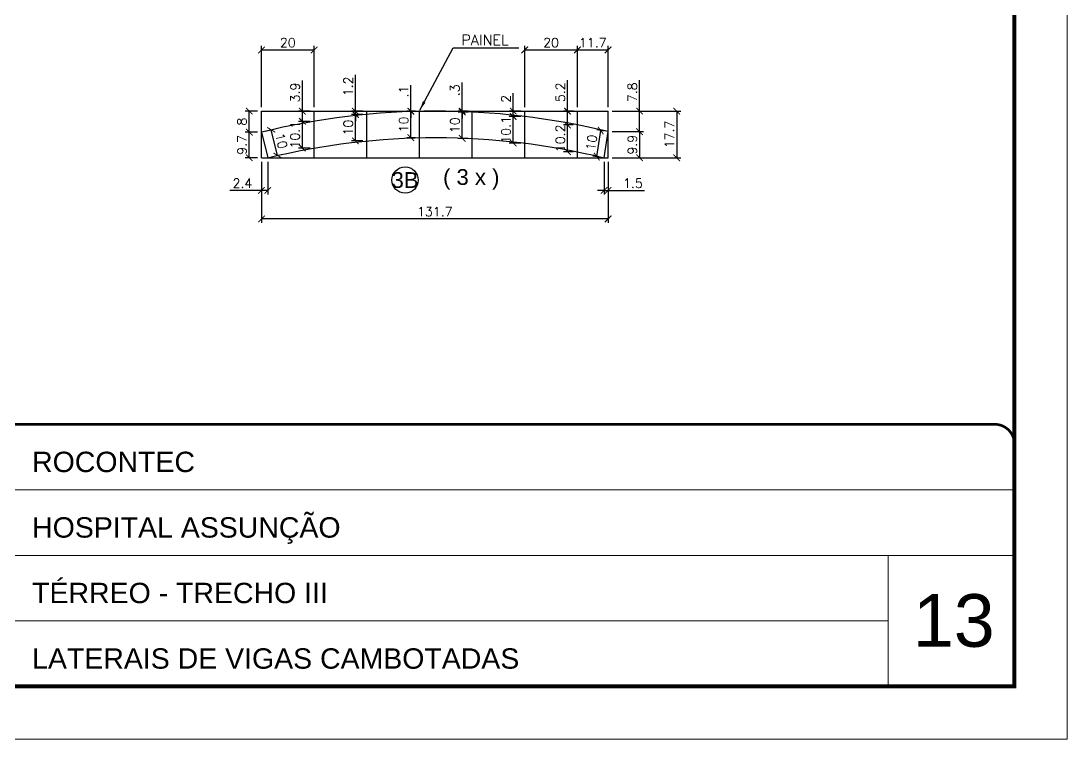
# Model space of a CAD drawing. Extents: x 2582 to 128055, y -26396 to 2611.
# Drawn here: x 3272 to 4067, y -2276 to -1730 of the extents above; entities that cross this region are included whole.
import ezdxf
from ezdxf.enums import TextEntityAlignment as Align

# ---------------------------------------------------------------- set-up
doc = ezdxf.new("R2010")
doc.units = 0
doc.header["$PDMODE"] = 35
doc.linetypes.add('CONTINUO', pattern=[0])
doc.linetypes.add('DASHED', pattern=[0.75, 0.5, -0.25])
for name, color, linetype in [('220', 4, 'Continuous'), ('COTA', 241, 'Continuous'), ('Painéis', 200, 'Continuous'), ('Romaneio', 10, 'Continuous')]:
    doc.layers.add(name, color=color, linetype=linetype)
for name, color, linetype, lineweight in [('CARIMBO', 255, 'Continuous', 9), ('Folhas', 255, 'Continuous', 9), ('SARRAFO DE PRESSAO', 251, 'DASHED', 9)]:
    doc.layers.add(name, color=color, linetype=linetype, lineweight=lineweight)
doc.styles.add('ARIAL', font='arial.ttf')
doc.styles.add('COTA TECNICA', font='techl___.ttf', dxfattribs={"height": 10})
doc.styles.add('Romans', font='romans.shx')
doc.dimstyles.new('Cota Seção (2x)', dxfattribs={"dimtxt": 7, "dimasz": 5, "dimexe": 3, "dimexo": 3, "dimgap": 2, "dimtad": 3, "dimdec": 1, "dimlfac": 0.5, "dimzin": 12, "dimdsep": 46, "dimtxsty": 'Romans', "dimblk": 'ARCHTICK', "dimcen": 0, "dimclrd": 4, "dimclre": 4, "dimclrt": 1, "dimadec": 1, "dimazin": 3, "dimtfac": 1, "dimtdec": 1, "dimtmove": 0, "dimatfit": 3, "dimldrblk": 'OBLIQUE', "dimfxl": 1, "dimtolj": 1, "dimtzin": 12, "dimarcsym": 0})
doc.dimstyles.new('PAINEL', dxfattribs={"dimtxt": 10, "dimasz": 3, "dimexe": 3, "dimexo": 3, "dimgap": 3, "dimtad": 1, "dimdec": 1, "dimzin": 12, "dimdsep": 46, "dimtxsty": 'COTA TECNICA', "dimblk1": 'OBLIQUE', "dimblk2": 'OBLIQUE', "dimsah": 1, "dimcen": 0.9, "dimclrd": 4, "dimclre": 4, "dimclrt": 240, "dimadec": 1, "dimazin": 3, "dimtfac": 1, "dimtdec": 1, "dimtmove": 0, "dimatfit": 3, "dimfxl": 1, "dimtolj": 1, "dimtzin": 12, "dimarcsym": 0})

# ---------------------------------------------------------------- blocks, each defined once
blk = doc.blocks.new('9999999999')
at = {"color": 30, "linetype": 'CONTINUO'}
for p, q in [((98564.56, 34379.64), (99583.98, 34379.64)), ((98564.56, 34329.83), (99487.98, 34329.83)), ((99583.98, 34329.83), (99487.98, 34329.83)), ((99487.98, 34329.83), (99487.98, 34230.21)), ((98564.56, 34280.02), (99487.98, 34280.02))]:
    blk.add_line(p, q, dxfattribs=at)
at = {"color": 30, "linetype": 'CONTINUO', "const_width": 2}
blk.add_lwpolyline([(99583.98, 34230.21), (99583.98, 34414.45, 0.414214), (99568.98, 34429.45), (98228.98, 34429.45, 0.414214), (98213.98, 34414.45), (98213.98, 34245.21, 0.414214), (98228.98, 34230.21), (99583.98, 34230.21)], format="xyb", dxfattribs=at)
at = {"layer": 'Folhas'}
blk.add_lwpolyline([(98138.98, 34190.21), (99623.98, 34190.21), (99623.98, 35240.21), (98138.98, 35240.21)], close=True, dxfattribs=at)
at = {"layer": 'Folhas', "color": 30, "const_width": 3}
blk.add_lwpolyline([(98213.98, 34230.21), (99583.98, 34230.21), (99583.98, 35200.21), (98213.98, 35200.21)], close=True, dxfattribs=at)
at = {"color": 7, "linetype": 'Continuous', "ltscale": 5, "style": 'ARIAL'}
for s, height, p in [('ROCONTEC', 15.483, (98837.68, 34393.13)), ('HOSPITAL ASSUNÇÃO', 15.4829, (98837.68, 34343.32)), ('TÉRREO - TRECHO III', 15.4829, (98837.68, 34293.51)), ('LATERAIS DE VIGAS CAMBOTADAS', 15.4829, (98837.68, 34243.7))]:
    blk.add_text(s, height=height, dxfattribs=at).set_placement(p)
blk = doc.blocks.new('_ArchTick')
at = {"color": 0, "linetype": 'ByBlock', "const_width": 0.15}
blk.add_lwpolyline([(-0.5, -0.5), (0.5, 0.5)], dxfattribs=at)
blk = doc.blocks.new('*D510')
at = {"layer": '220', "color": 4, "lineweight": -2, "transparency": 16777216}
for p, q in [((3454.6, -1837.11), (3454.6, -1861.95)), ((3459.35, -1837.11), (3459.35, -1861.95)), ((3454.6, -1858.95), (3430.6, -1858.95)), ((3459.35, -1858.95), (3454.6, -1858.95))]:
    blk.add_line(p, q, dxfattribs=at)
at = {"layer": 'Defpoints', "color": 0, "transparency": 16777216}
for p in [(3454.6, -1834.11), (3459.35, -1834.11), (3454.6, -1858.95)]:
    blk.add_point(p, dxfattribs=at)
at = {"layer": '220', "color": 4, "lineweight": -2, "transparency": 16777216, "xscale": 5, "yscale": 5, "zscale": 5, "rotation": 180}
blk.add_blockref('_ArchTick', (3454.6, -1858.95), dxfattribs=at)
at = {"layer": '220', "color": 4, "lineweight": -2, "transparency": 16777216, "xscale": 5, "yscale": 5, "zscale": 5}
blk.add_blockref('_ArchTick', (3459.35, -1858.95), dxfattribs=at)
at = {"layer": '220', "color": 1, "transparency": 16777216, "insert": (3440.1, -1853.45), "char_height": 7, "attachment_point": 5, "style": 'Romans'}
blk.add_mtext('\\A1;2.4', dxfattribs=at)
blk = doc.blocks.new('_Oblique')
at = {"color": 0, "linetype": 'ByBlock', "lineweight": -2}
blk.add_line((-0.5, -0.5), (0.5, 0.5), dxfattribs=at)
blk = doc.blocks.new('*D511')
at = {"layer": '220', "color": 4, "lineweight": -2, "transparency": 16777216}
for p, q in [((3714.95, -1837.11), (3714.95, -1861.95)), ((3717.93, -1837.11), (3717.93, -1861.95)), ((3714.95, -1858.95), (3709.95, -1858.95)), ((3714.95, -1858.95), (3717.93, -1858.95)), ((3717.93, -1858.95), (3745.59, -1858.95))]:
    blk.add_line(p, q, dxfattribs=at)
at = {"layer": 'Defpoints', "color": 0, "transparency": 16777216}
for p in [(3714.95, -1834.11), (3717.93, -1834.11), (3717.93, -1858.95)]:
    blk.add_point(p, dxfattribs=at)
at = {"layer": '220', "color": 4, "lineweight": -2, "transparency": 16777216, "xscale": 5, "yscale": 5, "zscale": 5}
blk.add_blockref('_ArchTick', (3714.95, -1858.95), dxfattribs=at)
at = {"layer": '220', "color": 4, "lineweight": -2, "transparency": 16777216, "xscale": 5, "yscale": 5, "zscale": 5, "rotation": 180}
blk.add_blockref('_ArchTick', (3717.93, -1858.95), dxfattribs=at)
at = {"layer": '220', "color": 1, "transparency": 16777216, "insert": (3736.76, -1853.45), "char_height": 7, "attachment_point": 5, "style": 'Romans'}
blk.add_mtext('\\A1;1.5', dxfattribs=at)
blk = doc.blocks.new('*D512')
at = {"layer": '220', "color": 4, "lineweight": -2, "transparency": 16777216}
for p, q in [((3454.6, -1795.68), (3454.6, -1749.15)), ((3454.6, -1752.15), (3494.6, -1752.15)), ((3494.6, -1795.68), (3494.6, -1749.15))]:
    blk.add_line(p, q, dxfattribs=at)
at = {"layer": 'Defpoints', "color": 0, "transparency": 16777216}
for p in [(3494.6, -1752.15), (3454.6, -1798.68), (3494.6, -1798.68)]:
    blk.add_point(p, dxfattribs=at)
at = {"layer": '220', "color": 4, "lineweight": -2, "transparency": 16777216, "xscale": 5, "yscale": 5, "zscale": 5, "rotation": 180}
blk.add_blockref('_ArchTick', (3454.6, -1752.15), dxfattribs=at)
at = {"layer": '220', "color": 4, "lineweight": -2, "transparency": 16777216, "xscale": 5, "yscale": 5, "zscale": 5}
blk.add_blockref('_ArchTick', (3494.6, -1752.15), dxfattribs=at)
at = {"layer": '220', "color": 1, "transparency": 16777216, "insert": (3474.6, -1746.65), "char_height": 7, "attachment_point": 5, "style": 'Romans'}
blk.add_mtext('\\A1;20', dxfattribs=at)
blk = doc.blocks.new('*D513')
at = {"layer": '220', "color": 4, "lineweight": -2, "transparency": 16777216}
for p, q in [((3654.6, -1795.68), (3654.6, -1749.15)), ((3654.6, -1752.15), (3694.6, -1752.15)), ((3694.6, -1795.68), (3694.6, -1749.15))]:
    blk.add_line(p, q, dxfattribs=at)
at = {"layer": 'Defpoints', "color": 0, "transparency": 16777216}
for p in [(3694.6, -1752.15), (3654.6, -1798.68), (3694.6, -1798.68)]:
    blk.add_point(p, dxfattribs=at)
at = {"layer": '220', "color": 4, "lineweight": -2, "transparency": 16777216, "xscale": 5, "yscale": 5, "zscale": 5, "rotation": 180}
blk.add_blockref('_ArchTick', (3654.6, -1752.15), dxfattribs=at)
at = {"layer": '220', "color": 4, "lineweight": -2, "transparency": 16777216, "xscale": 5, "yscale": 5, "zscale": 5}
blk.add_blockref('_ArchTick', (3694.6, -1752.15), dxfattribs=at)
at = {"layer": '220', "color": 1, "transparency": 16777216, "insert": (3674.6, -1746.65), "char_height": 7, "attachment_point": 5, "style": 'Romans'}
blk.add_mtext('\\A1;20', dxfattribs=at)
blk = doc.blocks.new('*D514')
at = {"layer": '220', "color": 4, "lineweight": -2, "transparency": 16777216}
for p, q in [((3694.6, -1795.68), (3694.6, -1749.15)), ((3694.6, -1752.15), (3717.93, -1752.15)), ((3717.93, -1795.68), (3717.93, -1749.15))]:
    blk.add_line(p, q, dxfattribs=at)
at = {"layer": 'Defpoints', "color": 0, "transparency": 16777216}
for p in [(3717.93, -1752.15), (3694.6, -1798.68), (3717.93, -1798.68)]:
    blk.add_point(p, dxfattribs=at)
at = {"layer": '220', "color": 4, "lineweight": -2, "transparency": 16777216, "xscale": 5, "yscale": 5, "zscale": 5, "rotation": 180}
blk.add_blockref('_ArchTick', (3694.6, -1752.15), dxfattribs=at)
at = {"layer": '220', "color": 4, "lineweight": -2, "transparency": 16777216, "xscale": 5, "yscale": 5, "zscale": 5}
blk.add_blockref('_ArchTick', (3717.93, -1752.15), dxfattribs=at)
at = {"layer": '220', "color": 1, "transparency": 16777216, "insert": (3706.26, -1746.65), "char_height": 7, "attachment_point": 5, "style": 'Romans'}
blk.add_mtext('\\A1;11.7', dxfattribs=at)
blk = doc.blocks.new('*D515')
at = {"layer": '220', "color": 4, "lineweight": -2, "transparency": 16777216}
for p, q in [((3485.66, -1798.68), (3485.66, -1775.35)), ((3491.6, -1798.68), (3482.66, -1798.68)), ((3485.66, -1806.42), (3485.66, -1798.68)), ((3491.6, -1806.42), (3482.66, -1806.42))]:
    blk.add_line(p, q, dxfattribs=at)
at = {"layer": 'Defpoints', "color": 0, "transparency": 16777216}
for p in [(3485.66, -1798.68), (3494.6, -1798.68), (3494.6, -1806.42)]:
    blk.add_point(p, dxfattribs=at)
at = {"layer": '220', "color": 4, "lineweight": -2, "transparency": 16777216, "xscale": 5, "yscale": 5, "zscale": 5}
for p, rotation in [((3485.66, -1798.68), 90), ((3485.66, -1806.42), 270)]:
    blk.add_blockref('_ArchTick', p, dxfattribs=dict(at, rotation=rotation))
at = {"layer": '220', "color": 1, "transparency": 16777216, "insert": (3480.16, -1784.52), "char_height": 7, "attachment_point": 5, "rotation": 90, "style": 'Romans'}
blk.add_mtext('\\A1;3.9', dxfattribs=at)
blk = doc.blocks.new('*D516')
at = {"layer": '220', "color": 4, "lineweight": -2, "transparency": 16777216}
for p, q in [((3525.96, -1798.68), (3525.96, -1771.02)), ((3531.6, -1798.68), (3522.96, -1798.68)), ((3531.6, -1801.17), (3522.96, -1801.17)), ((3525.96, -1801.17), (3525.96, -1798.68)), ((3525.96, -1801.17), (3525.96, -1806.17))]:
    blk.add_line(p, q, dxfattribs=at)
at = {"layer": 'Defpoints', "color": 0, "transparency": 16777216}
for p in [(3525.96, -1798.68), (3534.6, -1798.68), (3534.6, -1801.17)]:
    blk.add_point(p, dxfattribs=at)
at = {"layer": '220', "color": 4, "lineweight": -2, "transparency": 16777216, "xscale": 5, "yscale": 5, "zscale": 5}
for p, rotation in [((3525.96, -1798.68), 270), ((3525.96, -1801.17), 90)]:
    blk.add_blockref('_ArchTick', p, dxfattribs=dict(at, rotation=rotation))
at = {"layer": '220', "color": 1, "transparency": 16777216, "insert": (3520.46, -1779.85), "char_height": 7, "attachment_point": 5, "rotation": 90, "style": 'Romans'}
blk.add_mtext('\\A1;1.2', dxfattribs=at)
blk = doc.blocks.new('*D517')
at = {"layer": '220', "color": 4, "lineweight": -2, "transparency": 16777216}
for p, q in [((3491.6, -1806.42), (3482.66, -1806.42)), ((3485.66, -1826.72), (3485.66, -1806.42)), ((3491.6, -1826.72), (3482.66, -1826.72))]:
    blk.add_line(p, q, dxfattribs=at)
at = {"layer": 'Defpoints', "color": 0, "transparency": 16777216}
for p in [(3485.66, -1806.42), (3494.6, -1806.42), (3494.6, -1826.72)]:
    blk.add_point(p, dxfattribs=at)
at = {"layer": '220', "color": 4, "lineweight": -2, "transparency": 16777216, "xscale": 5, "yscale": 5, "zscale": 5}
for p, rotation in [((3485.66, -1806.42), 90), ((3485.66, -1826.72), 270)]:
    blk.add_blockref('_ArchTick', p, dxfattribs=dict(at, rotation=rotation))
at = {"layer": '220', "color": 1, "transparency": 16777216, "insert": (3480.16, -1816.57), "char_height": 7, "attachment_point": 5, "rotation": 90, "style": 'Romans'}
blk.add_mtext('\\A1;10.1', dxfattribs=at)
blk = doc.blocks.new('*D518')
at = {"layer": '220', "color": 4, "lineweight": -2, "transparency": 16777216}
for p, q in [((3531.6, -1801.17), (3522.96, -1801.17)), ((3525.96, -1821.26), (3525.96, -1801.17)), ((3531.6, -1821.26), (3522.96, -1821.26))]:
    blk.add_line(p, q, dxfattribs=at)
at = {"layer": 'Defpoints', "color": 0, "transparency": 16777216}
for p in [(3525.96, -1801.17), (3534.6, -1801.17), (3534.6, -1821.26)]:
    blk.add_point(p, dxfattribs=at)
at = {"layer": '220', "color": 4, "lineweight": -2, "transparency": 16777216, "xscale": 5, "yscale": 5, "zscale": 5}
for p, rotation in [((3525.96, -1801.17), 90), ((3525.96, -1821.26), 270)]:
    blk.add_blockref('_ArchTick', p, dxfattribs=dict(at, rotation=rotation))
at = {"layer": '220', "color": 1, "transparency": 16777216, "insert": (3520.46, -1811.21), "char_height": 7, "attachment_point": 5, "rotation": 90, "style": 'Romans'}
blk.add_mtext('\\A1;10', dxfattribs=at)
blk = doc.blocks.new('*D519')
at = {"layer": '220', "color": 4, "lineweight": -2, "transparency": 16777216}
for p, q in [((3571.6, -1798.82), (3565.1, -1798.82)), ((3568.1, -1818.83), (3568.1, -1798.82)), ((3571.6, -1818.83), (3565.1, -1818.83))]:
    blk.add_line(p, q, dxfattribs=at)
at = {"layer": 'Defpoints', "color": 0, "transparency": 16777216}
for p in [(3568.1, -1798.82), (3574.6, -1798.82), (3574.6, -1818.83)]:
    blk.add_point(p, dxfattribs=at)
at = {"layer": '220', "color": 4, "lineweight": -2, "transparency": 16777216, "xscale": 5, "yscale": 5, "zscale": 5}
for p, rotation in [((3568.1, -1798.82), 90), ((3568.1, -1818.83), 270)]:
    blk.add_blockref('_ArchTick', p, dxfattribs=dict(at, rotation=rotation))
at = {"layer": '220', "color": 1, "transparency": 16777216, "insert": (3562.6, -1808.83), "char_height": 7, "attachment_point": 5, "rotation": 90, "style": 'Romans'}
blk.add_mtext('\\A1;10', dxfattribs=at)
blk = doc.blocks.new('*D520')
at = {"layer": '220', "color": 4, "lineweight": -2, "transparency": 16777216}
for p, q in [((3568.1, -1798.68), (3568.1, -1779.02)), ((3571.6, -1798.68), (3565.1, -1798.68)), ((3571.6, -1798.82), (3565.1, -1798.82)), ((3568.1, -1798.82), (3568.1, -1798.68)), ((3568.1, -1798.82), (3568.1, -1803.82))]:
    blk.add_line(p, q, dxfattribs=at)
at = {"layer": 'Defpoints', "color": 0, "transparency": 16777216}
for p in [(3568.1, -1798.68), (3574.6, -1798.68), (3574.6, -1798.82)]:
    blk.add_point(p, dxfattribs=at)
at = {"layer": '220', "color": 4, "lineweight": -2, "transparency": 16777216, "xscale": 5, "yscale": 5, "zscale": 5}
for p, rotation in [((3568.1, -1798.68), 270), ((3568.1, -1798.82), 90)]:
    blk.add_blockref('_ArchTick', p, dxfattribs=dict(at, rotation=rotation))
at = {"layer": '220', "color": 1, "transparency": 16777216, "insert": (3562.6, -1783.85), "char_height": 7, "attachment_point": 5, "rotation": 90, "style": 'Romans'}
blk.add_mtext('\\A1;.1', dxfattribs=at)
blk = doc.blocks.new('*D521')
at = {"layer": '220', "color": 4, "lineweight": -2, "transparency": 16777216}
for p, q in [((3611.6, -1799.36), (3604.07, -1799.36)), ((3607.07, -1819.38), (3607.07, -1799.36)), ((3611.6, -1819.38), (3604.07, -1819.38))]:
    blk.add_line(p, q, dxfattribs=at)
at = {"layer": 'Defpoints', "color": 0, "transparency": 16777216}
for p in [(3607.07, -1799.36), (3614.6, -1799.36), (3614.6, -1819.38)]:
    blk.add_point(p, dxfattribs=at)
at = {"layer": '220', "color": 4, "lineweight": -2, "transparency": 16777216, "xscale": 5, "yscale": 5, "zscale": 5}
for p, rotation in [((3607.07, -1799.36), 90), ((3607.07, -1819.38), 270)]:
    blk.add_blockref('_ArchTick', p, dxfattribs=dict(at, rotation=rotation))
at = {"layer": '220', "color": 1, "transparency": 16777216, "insert": (3601.57, -1809.37), "char_height": 7, "attachment_point": 5, "rotation": 90, "style": 'Romans'}
blk.add_mtext('\\A1;10', dxfattribs=at)
blk = doc.blocks.new('*D522')
at = {"layer": '220', "color": 4, "lineweight": -2, "transparency": 16777216}
for p, q in [((3607.07, -1798.68), (3607.07, -1777.02)), ((3611.6, -1798.68), (3604.07, -1798.68)), ((3611.6, -1799.36), (3604.07, -1799.36)), ((3607.07, -1799.36), (3607.07, -1798.68)), ((3607.07, -1799.36), (3607.07, -1804.36))]:
    blk.add_line(p, q, dxfattribs=at)
at = {"layer": 'Defpoints', "color": 0, "transparency": 16777216}
for p in [(3607.07, -1798.68), (3614.6, -1798.68), (3614.6, -1799.36)]:
    blk.add_point(p, dxfattribs=at)
at = {"layer": '220', "color": 4, "lineweight": -2, "transparency": 16777216, "xscale": 5, "yscale": 5, "zscale": 5}
for p, rotation in [((3607.07, -1798.68), 270), ((3607.07, -1799.36), 90)]:
    blk.add_blockref('_ArchTick', p, dxfattribs=dict(at, rotation=rotation))
at = {"layer": '220', "color": 1, "transparency": 16777216, "insert": (3601.57, -1782.85), "char_height": 7, "attachment_point": 5, "rotation": 90, "style": 'Romans'}
blk.add_mtext('\\A1;.3', dxfattribs=at)
blk = doc.blocks.new('*D523')
at = {"layer": '220', "color": 4, "lineweight": -2, "transparency": 16777216}
for p, q in [((3651.6, -1802.78), (3642.83, -1802.78)), ((3645.83, -1822.93), (3645.83, -1802.78)), ((3651.6, -1822.93), (3642.83, -1822.93))]:
    blk.add_line(p, q, dxfattribs=at)
at = {"layer": 'Defpoints', "color": 0, "transparency": 16777216}
for p in [(3645.83, -1802.78), (3654.6, -1802.78), (3654.6, -1822.93)]:
    blk.add_point(p, dxfattribs=at)
at = {"layer": '220', "color": 4, "lineweight": -2, "transparency": 16777216, "xscale": 5, "yscale": 5, "zscale": 5}
for p, rotation in [((3645.83, -1802.78), 90), ((3645.83, -1822.93), 270)]:
    blk.add_blockref('_ArchTick', p, dxfattribs=dict(at, rotation=rotation))
at = {"layer": '220', "color": 1, "transparency": 16777216, "insert": (3640.33, -1812.86), "char_height": 7, "attachment_point": 5, "rotation": 90, "style": 'Romans'}
blk.add_mtext('\\A1;10.1', dxfattribs=at)
blk = doc.blocks.new('*D524')
at = {"layer": '220', "color": 4, "lineweight": -2, "transparency": 16777216}
for p, q in [((3645.83, -1798.68), (3645.83, -1785.02)), ((3651.6, -1798.68), (3642.83, -1798.68)), ((3651.6, -1802.78), (3642.83, -1802.78)), ((3645.83, -1802.78), (3645.83, -1798.68))]:
    blk.add_line(p, q, dxfattribs=at)
at = {"layer": 'Defpoints', "color": 0, "transparency": 16777216}
for p in [(3645.83, -1798.68), (3654.6, -1798.68), (3654.6, -1802.78)]:
    blk.add_point(p, dxfattribs=at)
at = {"layer": '220', "color": 4, "lineweight": -2, "transparency": 16777216, "xscale": 5, "yscale": 5, "zscale": 5}
for p, rotation in [((3645.83, -1798.68), 90), ((3645.83, -1802.78), 270)]:
    blk.add_blockref('_ArchTick', p, dxfattribs=dict(at, rotation=rotation))
at = {"layer": '220', "color": 1, "transparency": 16777216, "insert": (3640.33, -1789.35), "char_height": 7, "attachment_point": 5, "rotation": 90, "style": 'Romans'}
blk.add_mtext('\\A1;2', dxfattribs=at)
blk = doc.blocks.new('*D525')
at = {"layer": '220', "color": 4, "lineweight": -2, "transparency": 16777216}
for p, q in [((3691.6, -1809.14), (3684.1, -1809.14)), ((3687.1, -1829.54), (3687.1, -1809.14)), ((3691.6, -1829.54), (3684.1, -1829.54))]:
    blk.add_line(p, q, dxfattribs=at)
at = {"layer": 'Defpoints', "color": 0, "transparency": 16777216}
for p in [(3687.1, -1809.14), (3694.6, -1809.14), (3694.6, -1829.54)]:
    blk.add_point(p, dxfattribs=at)
at = {"layer": '220', "color": 4, "lineweight": -2, "transparency": 16777216, "xscale": 5, "yscale": 5, "zscale": 5}
for p, rotation in [((3687.1, -1809.14), 90), ((3687.1, -1829.54), 270)]:
    blk.add_blockref('_ArchTick', p, dxfattribs=dict(at, rotation=rotation))
at = {"layer": '220', "color": 1, "transparency": 16777216, "insert": (3681.6, -1819.34), "char_height": 7, "attachment_point": 5, "rotation": 90, "style": 'Romans'}
blk.add_mtext('\\A1;10.2', dxfattribs=at)
blk = doc.blocks.new('*D526')
at = {"layer": '220', "color": 4, "lineweight": -2, "transparency": 16777216}
for p, q in [((3687.1, -1798.68), (3687.1, -1775.02)), ((3691.6, -1798.68), (3684.1, -1798.68)), ((3687.1, -1809.14), (3687.1, -1798.68)), ((3691.6, -1809.14), (3684.1, -1809.14))]:
    blk.add_line(p, q, dxfattribs=at)
at = {"layer": 'Defpoints', "color": 0, "transparency": 16777216}
for p in [(3687.1, -1798.68), (3694.6, -1798.68), (3694.6, -1809.14)]:
    blk.add_point(p, dxfattribs=at)
at = {"layer": '220', "color": 4, "lineweight": -2, "transparency": 16777216, "xscale": 5, "yscale": 5, "zscale": 5}
for p, rotation in [((3687.1, -1798.68), 90), ((3687.1, -1809.14), 270)]:
    blk.add_blockref('_ArchTick', p, dxfattribs=dict(at, rotation=rotation))
at = {"layer": '220', "color": 1, "transparency": 16777216, "insert": (3681.6, -1784.35), "char_height": 7, "attachment_point": 5, "rotation": 90, "style": 'Romans'}
blk.add_mtext('\\A1;5.2', dxfattribs=at)
blk = doc.blocks.new('*D527')
at = {"layer": '220', "color": 4, "lineweight": -2, "transparency": 16777216}
for p, q in [((3709.33, -1833.26), (3712.3, -1813.4)), ((3714.96, -1813.8), (3709.34, -1812.96)), ((3711.98, -1833.66), (3706.36, -1832.82))]:
    blk.add_line(p, q, dxfattribs=at)
at = {"layer": 'Defpoints', "color": 0, "transparency": 16777216}
for p in [(3712.3, -1813.4), (3717.93, -1814.25), (3714.95, -1834.11)]:
    blk.add_point(p, dxfattribs=at)
at = {"layer": '220', "color": 4, "lineweight": -2, "transparency": 16777216, "xscale": 5, "yscale": 5, "zscale": 5}
for p, rotation in [((3712.3, -1813.4), 81.47103141912697), ((3709.33, -1833.26), 261.471031419127)]:
    blk.add_blockref('_ArchTick', p, dxfattribs=dict(at, rotation=rotation))
at = {"layer": '220', "color": 1, "transparency": 16777216, "insert": (3705.38, -1822.52), "char_height": 7, "attachment_point": 5, "rotation": 81.47103, "style": 'Romans'}
blk.add_mtext('\\A1;10', dxfattribs=at)
blk = doc.blocks.new('*D528')
at = {"layer": '220', "color": 4, "lineweight": -2, "transparency": 16777216}
for p, q in [((3457.51, -1813.97), (3464.87, -1812.16)), ((3466.72, -1832.3), (3461.96, -1812.88)), ((3462.27, -1833.39), (3469.63, -1831.59))]:
    blk.add_line(p, q, dxfattribs=at)
at = {"layer": 'Defpoints', "color": 0, "transparency": 16777216}
for p in [(3454.6, -1814.68), (3461.96, -1812.88), (3459.35, -1834.11)]:
    blk.add_point(p, dxfattribs=at)
at = {"layer": '220', "color": 4, "lineweight": -2, "transparency": 16777216, "xscale": 5, "yscale": 5, "zscale": 5}
for p, rotation in [((3461.96, -1812.88), 103.7623987927676), ((3466.72, -1832.3), 283.7623987927676)]:
    blk.add_blockref('_ArchTick', p, dxfattribs=dict(at, rotation=rotation))
at = {"layer": '220', "color": 1, "transparency": 16777216, "insert": (3469.68, -1821.28), "char_height": 7, "attachment_point": 5, "rotation": 283.7624, "style": 'Romans'}
blk.add_mtext('\\A1;10', dxfattribs=at)
blk = doc.blocks.new('*D529')
at = {"layer": '220', "color": 4, "lineweight": -2, "transparency": 16777216}
for p, q in [((3454.6, -1837.11), (3454.6, -1883.55)), ((3717.93, -1837.11), (3717.93, -1883.55)), ((3717.93, -1880.55), (3454.6, -1880.55))]:
    blk.add_line(p, q, dxfattribs=at)
at = {"layer": 'Defpoints', "color": 0, "transparency": 16777216}
for p in [(3454.6, -1834.11), (3717.93, -1834.11), (3454.6, -1880.55)]:
    blk.add_point(p, dxfattribs=at)
at = {"layer": '220', "color": 4, "lineweight": -2, "transparency": 16777216, "xscale": 5, "yscale": 5, "zscale": 5, "rotation": 180}
blk.add_blockref('_ArchTick', (3454.6, -1880.55), dxfattribs=at)
at = {"layer": '220', "color": 4, "lineweight": -2, "transparency": 16777216, "xscale": 5, "yscale": 5, "zscale": 5}
blk.add_blockref('_ArchTick', (3717.93, -1880.55), dxfattribs=at)
at = {"layer": '220', "color": 1, "transparency": 16777216, "insert": (3586.26, -1875.05), "char_height": 7, "attachment_point": 5, "style": 'Romans'}
blk.add_mtext('\\A1;131.7', dxfattribs=at)
blk = doc.blocks.new('*D530')
at = {"layer": '220', "color": 4, "lineweight": -2, "transparency": 16777216}
for p, q in [((3720.93, -1798.68), (3773.07, -1798.68)), ((3770.07, -1798.68), (3770.07, -1834.11)), ((3720.93, -1834.11), (3773.07, -1834.11))]:
    blk.add_line(p, q, dxfattribs=at)
at = {"layer": 'Defpoints', "color": 0, "transparency": 16777216}
for p in [(3717.93, -1798.68), (3717.93, -1834.11), (3770.07, -1834.11)]:
    blk.add_point(p, dxfattribs=at)
at = {"layer": '220', "color": 4, "lineweight": -2, "transparency": 16777216, "xscale": 5, "yscale": 5, "zscale": 5}
for p, rotation in [((3770.07, -1798.68), 90), ((3770.07, -1834.11), 270)]:
    blk.add_blockref('_ArchTick', p, dxfattribs=dict(at, rotation=rotation))
at = {"layer": '220', "color": 1, "transparency": 16777216, "insert": (3764.57, -1816.39), "char_height": 7, "attachment_point": 5, "rotation": 90, "style": 'Romans'}
blk.add_mtext('\\A1;17.7', dxfattribs=at)
blk = doc.blocks.new('*D531')
at = {"layer": '220', "color": 4, "lineweight": -2, "transparency": 16777216}
for p, q in [((3741.84, -1798.68), (3741.84, -1775.02)), ((3720.93, -1798.68), (3744.84, -1798.68)), ((3741.84, -1814.25), (3741.84, -1798.68)), ((3720.93, -1814.25), (3744.84, -1814.25))]:
    blk.add_line(p, q, dxfattribs=at)
at = {"layer": 'Defpoints', "color": 0, "transparency": 16777216}
for p in [(3717.93, -1798.68), (3741.84, -1798.68), (3717.93, -1814.25)]:
    blk.add_point(p, dxfattribs=at)
at = {"layer": '220', "color": 4, "lineweight": -2, "transparency": 16777216, "xscale": 5, "yscale": 5, "zscale": 5}
for p, rotation in [((3741.84, -1798.68), 90), ((3741.84, -1814.25), 270)]:
    blk.add_blockref('_ArchTick', p, dxfattribs=dict(at, rotation=rotation))
at = {"layer": '220', "color": 1, "transparency": 16777216, "insert": (3736.34, -1784.35), "char_height": 7, "attachment_point": 5, "rotation": 90, "style": 'Romans'}
blk.add_mtext('\\A1;7.8', dxfattribs=at)
blk = doc.blocks.new('*D532')
at = {"layer": '220', "color": 4, "lineweight": -2, "transparency": 16777216}
for p, q in [((3720.93, -1814.25), (3744.84, -1814.25)), ((3741.84, -1814.25), (3741.84, -1834.11)), ((3720.93, -1834.11), (3744.84, -1834.11))]:
    blk.add_line(p, q, dxfattribs=at)
at = {"layer": 'Defpoints', "color": 0, "transparency": 16777216}
for p in [(3717.93, -1814.25), (3717.93, -1834.11), (3741.84, -1834.11)]:
    blk.add_point(p, dxfattribs=at)
at = {"layer": '220', "color": 4, "lineweight": -2, "transparency": 16777216, "xscale": 5, "yscale": 5, "zscale": 5}
for p, rotation in [((3741.84, -1814.25), 90), ((3741.84, -1834.11), 270)]:
    blk.add_blockref('_ArchTick', p, dxfattribs=dict(at, rotation=rotation))
at = {"layer": '220', "color": 1, "transparency": 16777216, "insert": (3736.34, -1824.18), "char_height": 7, "attachment_point": 5, "rotation": 90, "style": 'Romans'}
blk.add_mtext('\\A1;9.9', dxfattribs=at)
blk = doc.blocks.new('*D533')
at = {"layer": '220', "color": 4, "lineweight": -2, "transparency": 16777216}
for p, q in [((3451.6, -1814.68), (3442.3, -1814.68)), ((3445.3, -1834.11), (3445.3, -1814.68)), ((3451.6, -1834.11), (3442.3, -1834.11))]:
    blk.add_line(p, q, dxfattribs=at)
at = {"layer": 'Defpoints', "color": 0, "transparency": 16777216}
for p in [(3445.3, -1814.68), (3454.6, -1814.68), (3454.6, -1834.11)]:
    blk.add_point(p, dxfattribs=at)
at = {"layer": '220', "color": 4, "lineweight": -2, "transparency": 16777216, "xscale": 5, "yscale": 5, "zscale": 5}
for p, rotation in [((3445.3, -1814.68), 90), ((3445.3, -1834.11), 270)]:
    blk.add_blockref('_ArchTick', p, dxfattribs=dict(at, rotation=rotation))
at = {"layer": '220', "color": 1, "transparency": 16777216, "insert": (3439.8, -1824.39), "char_height": 7, "attachment_point": 5, "rotation": 90, "style": 'Romans'}
blk.add_mtext('\\A1;9.7', dxfattribs=at)
blk = doc.blocks.new('*D534')
at = {"layer": '220', "color": 4, "lineweight": -2, "transparency": 16777216}
for p, q in [((3451.6, -1798.68), (3442.3, -1798.68)), ((3445.3, -1814.68), (3445.3, -1798.68)), ((3451.6, -1814.68), (3442.3, -1814.68))]:
    blk.add_line(p, q, dxfattribs=at)
at = {"layer": 'Defpoints', "color": 0, "transparency": 16777216}
for p in [(3445.3, -1798.68), (3454.6, -1798.68), (3454.6, -1814.68)]:
    blk.add_point(p, dxfattribs=at)
at = {"layer": '220', "color": 4, "lineweight": -2, "transparency": 16777216, "xscale": 5, "yscale": 5, "zscale": 5}
for p, rotation in [((3445.3, -1798.68), 90), ((3445.3, -1814.68), 270)]:
    blk.add_blockref('_ArchTick', p, dxfattribs=dict(at, rotation=rotation))
at = {"layer": '220', "color": 1, "transparency": 16777216, "insert": (3439.8, -1806.68), "char_height": 7, "attachment_point": 5, "rotation": 90, "style": 'Romans'}
blk.add_mtext('\\A1;8', dxfattribs=at)

msp = doc.modelspace()

# ---------------------------------------------------------------- linework, layer by layer
at = {"layer": 'COTA', "linetype": 'ByBlock'}
for p, q in [((3454.6, -1798.68), (3717.93, -1798.68)), ((3454.6, -1834.11), (3454.6, -1798.68)), ((3494.6, -1834.11), (3494.6, -1798.68)), ((3534.6, -1834.11), (3534.6, -1798.68)), ((3574.6, -1834.11), (3574.6, -1798.68)), ((3614.6, -1834.11), (3614.6, -1798.68)), ((3654.6, -1834.11), (3654.6, -1798.68)), ((3694.6, -1834.11), (3694.6, -1798.68)), ((3717.93, -1834.11), (3717.93, -1798.68)), ((3454.6, -1834.11), (3717.93, -1834.11))]:
    msp.add_line(p, q, dxfattribs=at)
at = {"layer": 'Painéis'}
msp.add_lwpolyline([(3714.95, -1834.11), (3717.93, -1814.25, 0.119847), (3454.6, -1814.68), (3459.35, -1834.11, -0.12068)], format="xyb", close=True, dxfattribs=at)
at = {"layer": 'Romaneio', "color": 1, "linetype": 'ByBlock'}
msp.add_circle((3563.68, -1851.04), 10, dxfattribs=at)

# ---------------------------------------------------------------- block references
at = {"layer": 'SARRAFO DE PRESSAO', "color": 6, "linetype": 'ByBlock'}
msp.add_blockref('9999999999', (-95557.34, -36466.11), dxfattribs=at)

# ---------------------------------------------------------------- texts
at = {"color": 240, "insert": (3642.45, -1748.6), "char_height": 8, "attachment_point": 9, "style": 'Romans'}
msp.add_mtext('\\A1;PAINEL', dxfattribs=at)
at = {"layer": 'CARIMBO', "style": 'ARIAL'}
msp.add_text('13', height=40, dxfattribs=at).set_placement((3949.49, -2205.76))
at = {"layer": 'Romaneio', "color": 255, "linetype": 'ByBlock', "style": 'ARIAL'}
for s, p in [('( 3 x )', (3613.96, -1848.74)), ('3B', (3563.68, -1851.04))]:
    msp.add_text(s, height=12, dxfattribs=at).set_placement(p, align=Align.MIDDLE_CENTER)

# ---------------------------------------------------------------- dimensions: what is measured, and where the dimension line sits
at = {"layer": '220'}
for base, p1, p2, picture, middle in [((3494.6, -1752.15), (3454.6, -1798.68), (3494.6, -1798.68), '*D512', (3474.6, -1746.65)), ((3454.6, -1858.95), (3459.35, -1834.11), (3454.6, -1834.11), '*D510', (3440.1, -1853.45)), ((3717.93, -1858.95), (3714.95, -1834.11), (3717.93, -1834.11), '*D511', (3736.76, -1853.45))]:
    dim = msp.add_linear_dim(base=base, p1=p1, p2=p2, dimstyle='Cota Seção (2x)', dxfattribs=at)
    dim.commit()
    dim.dimension.update_dxf_attribs({"geometry": picture, "text_midpoint": middle})
dim = msp.add_linear_dim(base=(3694.6, -1752.15), p1=(3654.6, -1798.68), p2=(3694.6, -1798.68), dimstyle='Cota Seção (2x)', override={"dimtmove": 1}, dxfattribs=at)
dim.commit()
dim.dimension.update_dxf_attribs({"geometry": '*D513', "text_midpoint": (3674.6, -1746.65)})
dim = msp.add_linear_dim(base=(3717.93, -1752.15), p1=(3694.6, -1798.68), p2=(3717.93, -1798.68), dimstyle='Cota Seção (2x)', override={"dimtmove": 1}, dxfattribs=at)
dim.commit()
dim.dimension.update_dxf_attribs({"geometry": '*D514', "text_midpoint": (3706.26, -1752.15), "dimtype": 160})
for base, p1, p2, picture, middle in [((3525.96, -1798.68), (3534.6, -1801.17), (3534.6, -1798.68), '*D516', (3520.46, -1779.85)), ((3485.66, -1798.68), (3494.6, -1806.42), (3494.6, -1798.68), '*D515', (3480.16, -1784.52)), ((3568.1, -1798.68), (3574.6, -1798.82), (3574.6, -1798.68), '*D520', (3562.6, -1783.85)), ((3607.07, -1798.68), (3614.6, -1799.36), (3614.6, -1798.68), '*D522', (3601.57, -1782.85)), ((3687.1, -1798.68), (3694.6, -1809.14), (3694.6, -1798.68), '*D526', (3681.6, -1784.35)), ((3645.8339, -1798.683), (3654.5954, -1802.7798), (3654.5954, -1798.683), '*D524', (3640.3339, -1789.3496)), ((3568.1, -1798.82), (3574.6, -1818.83), (3574.6, -1798.82), '*D519', (3562.6, -1808.83)), ((3525.96, -1801.17), (3534.6, -1821.26), (3534.6, -1801.17), '*D518', (3520.46, -1811.21)), ((3607.07, -1799.36), (3614.6, -1819.38), (3614.6, -1799.36), '*D521', (3601.57, -1809.37))]:
    dim = msp.add_linear_dim(base=base, p1=p1, p2=p2, angle=90, dimstyle='Cota Seção (2x)', dxfattribs=at)
    dim.commit()
    dim.dimension.update_dxf_attribs({"geometry": picture, "text_midpoint": middle})
for p1, p2, distance, picture, middle in [((3717.93, -1814.25), (3717.93, -1798.68), -23.91, '*D531', (3736.34, -1784.35)), ((3454.6, -1814.68), (3454.6, -1798.68), 9.3, '*D534', (3439.8, -1806.68)), ((3717.93, -1798.68), (3717.93, -1834.11), 52.14, '*D530', (3764.57, -1816.39)), ((3454.6, -1834.11), (3454.6, -1814.68), 9.3, '*D533', (3439.8, -1824.39)), ((3459.35, -1834.11), (3454.6, -1814.68), -7.58, '*D528', (3469.68, -1821.28)), ((3714.95, -1834.11), (3717.93, -1814.25), 5.69, '*D527', (3705.38, -1822.52)), ((3717.93, -1814.25), (3717.93, -1834.11), 23.91, '*D532', (3736.34, -1824.18)), ((3717.93, -1834.11), (3454.6, -1834.11), 46.44, '*D529', (3586.26, -1875.05))]:
    dim = msp.add_aligned_dim(p1=p1, p2=p2, distance=distance, dimstyle='Cota Seção (2x)', dxfattribs=at)
    dim.commit()
    dim.dimension.update_dxf_attribs({"geometry": picture, "text_midpoint": middle})
for base, p1, p2, picture, middle in [((3485.6568, -1806.4239), (3494.5954, -1826.7164), (3494.5954, -1806.4239), '*D517', (3485.6568, -1816.5701)), ((3645.83, -1802.78), (3654.6, -1822.93), (3654.6, -1802.78), '*D523', (3645.83, -1812.86)), ((3687.1, -1809.14), (3694.6, -1829.54), (3694.6, -1809.14), '*D525', (3687.1, -1819.34))]:
    dim = msp.add_linear_dim(base=base, p1=p1, p2=p2, angle=90, dimstyle='Cota Seção (2x)', dxfattribs=at)
    dim.commit()
    dim.dimension.update_dxf_attribs({"geometry": picture, "text_midpoint": middle, "dimtype": 160})

# ---------------------------------------------------------------- leaders
at = {"annotation_type": 0, "has_hookline": 1, "hookline_direction": 1, "horizontal_direction": (-1, 0, 0)}
msp.add_leader([(3574.95, -1797.81), (3600.35, -1750.45), (3646.03, -1750.45)], dimstyle='PAINEL', override={"dimasz": 7}, dxfattribs=at)

doc.saveas('drawing.dxf')
